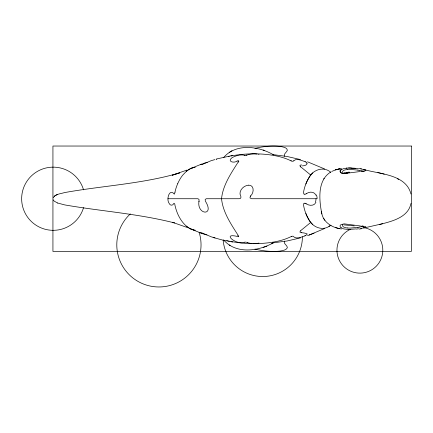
<?xml version="1.0" encoding="UTF-8"?>
<svg xmlns="http://www.w3.org/2000/svg" width="433" height="433" viewBox="0 0 433 433"><rect width="100%" height="100%" fill="white"/><g stroke="black" fill="none" stroke-linecap="round" stroke-linejoin="round"><path stroke-width="0.65" d="M194.071 230.037L193.334 229.858A33.13 22.045 -90 0 1 186.304 226.096C180.583 220.998 177.021 213.821 175.251 206.444C174.808 205.626 175.149 203.353 173.882 203.277C173.081 205.594 170.288 205.973 169.233 203.505C165.969 199.808 169.314 187.83 174.293 194.13A1.039 0.433 -76 0 0 174.494 193.87L175.008 192.155M410.96 203.445C408.227 217.669 391.4 221.458 379.573 224.483M199.028 201.21L199.028 199.461L197.984 198.736L167.934 198.731M284.373 241.094C283.306 243.909 287.382 245.17 287.36 247.763C285.969 250.371 282.435 250.566 279.842 251.108C271.502 251.925 263.031 251.021 254.902 249.099M198.926 201.534C196.912 214.898 214.725 216.343 205.556 201.426A3.951 3.155 84.4 0 1 205.345 201.091L205.161 199.461L206.287 198.736L239.119 198.731C241.993 198.909 240.791 195.613 240.006 194.114C239.687 189.454 244.19 185.438 248.634 185.151M340.186 170.651L340.04 171.674L340.787 172.735L344.029 173.611L360.516 171.484M315.928 202.233C314.51 205.994 309.454 206.016 306.613 203.938M330.709 172.042C317.183 180.377 319.132 199.981 321.741 213.388C323.543 222.676 332.733 227.969 341.523 228.976M238.567 161.552L238.718 160.805A0.828 0.395 -24.8 0 0 238.523 160.713L237.084 161.065M293.834 160.805L293.022 161.265A1.018 0.422 5.2 0 1 292.589 161.282L291.252 160.93M323.727 178.97L324.122 178.331M250.339 196.241L249.965 197.941L251.67 198.725L316.588 198.731M53.237 197.578C55.586 193.843 60.95 193.778 64.652 192.571C102.881 185.692 142.186 183.901 179.576 172.935L172.307 175.219L186.834 170.109M238.145 162.126C231.092 173.227 222.854 185.243 221.544 198.731C222.854 212.219 231.092 224.24 238.145 235.335M342.768 224.532C341.199 227.157 345.983 227.904 347.726 227.975M250.68 195.83C254.019 192.977 254.507 185.145 248.769 185.145M223.623 157.563C235.893 143.004 258.939 146.137 273.688 154.927M300.34 230.93L299.934 232.056A1.342 0.747 -8.8 0 0 300.166 232.267L301.687 232.51M330.877 172.421C323.554 165.617 312.09 170.061 308.464 178.526A35.138 23.377 -90 0 0 305.844 183.993A32.34 21.515 -90 0 0 303.549 192.149L303.771 193.773A1.104 1.066 -46.1 0 0 304.08 194.06L304.215 194.13M244.737 242.209C236.613 245.922 220.202 231.871 238.518 236.748A0.828 0.395 24.8 0 0 238.718 236.656L238.648 236.055M340.701 169.963L343.78 168.534L348.565 167.982M193.334 167.609A33.13 22.045 90 0 0 186.304 171.365L182.656 175.213A39.625 26.364 90 0 0 177.73 183.576M304.08 203.402A1.104 1.066 46.8 0 0 303.771 203.694L303.565 205.307A32.34 21.515 90 0 0 305.855 213.458A33.601 22.354 90 0 0 310.791 222.383L300.783 230.556A5.212 2.955 -7.6 0 0 300.372 230.941M361.956 171.344C369.035 170.948 364.483 169.319 360.7 168.978M365.804 170.662L365.815 170.256M340.906 169.785L341.485 169.395M330.303 225.469C322.915 231.763 312.02 227.087 308.464 218.936A35.138 23.377 90 0 1 305.844 213.469M55.64 195.337L54.26 196.279M223.623 239.898C235.774 254.366 258.544 251.313 273.272 242.805M271.691 243.828L273.688 242.534M231.991 150.716L229.16 152.503M306.613 193.529C309.454 191.446 314.51 191.467 315.928 195.229M305.85 235.46L307.127 234.221A7.09 1.938 -2.8 0 0 306.959 233.696M328.95 226.372L331.018 225.333M324.658 228.494L309.211 235M55.754 195.272L57.638 194.428M204.685 163.073L200.598 164.724L202.157 164.464A7.101 0.817 -26.5 0 0 203.072 164.123L211.347 160.6L215.001 159.588M304.913 235.898C301.238 237.111 295.809 239.649 293.022 236.196A1.018 0.422 -5.2 0 0 292.589 236.185L291.366 236.488M237.165 161.033C234.15 163.458 226.762 161.666 232.088 157.655C235.796 155.566 240.564 154.316 244.737 155.252M331.689 171.463L335.564 169.877L341.523 168.486M191.272 168.302L201.697 164.042M247.297 154.992L247.362 154.965A39.279 26.132 90 0 1 253.061 153.856A219.926 164.194 -90 0 1 267.242 154.521C275.388 155.431 283.566 157.147 290.965 160.795M307.522 235.655L314.093 233.181M263.123 247.465L266.928 246.128M246.842 155.155L244.932 155.371M361.869 226.551L358.962 227.168M204.912 163.008L205.864 162.759M216.332 159.014L232.732 155.436M300.442 237.896L286.976 241.002L272.844 242.87M382.588 223.715L363.731 228.007M254.902 148.367C263.486 146.381 272.476 145.347 281.244 146.576C283.382 147.171 287.182 147.523 287.355 150.327C286.614 152.448 283.463 153.818 284.373 156.367M216.803 159.49L216.392 159.582M228.413 156.508L229.241 156.335M360.7 228.483L364.813 227.628L365.939 226.957A4.85 0.812 -1.1 0 0 365.658 226.735L361.961 226.123M347.418 173.335C345.177 173.768 339.683 174.266 340.149 170.732A14.451 5.667 19.3 0 1 341.139 169.904M357.728 227.368L350.351 228.061A7.707 1.705 -4.1 0 1 347.715 227.98M363.844 171.127L364.267 171.067M349.247 172.188L343.764 172.61M358.562 228.808L356.31 229.084M347.726 169.487C345.962 169.731 342 169.953 342.492 172.529M346.119 168.139L347.017 168.058M343.764 224.857L354.232 225.902M215.001 237.879L211.347 236.867L203.045 233.322M350.194 229.485L350.768 229.474M253.061 153.834L251.47 153.856A219.542 163.907 90 0 0 230.908 155.999M252.959 243.627L253.061 243.627A219.926 164.194 90 0 0 267.242 242.94C275.388 242.031 283.566 240.315 290.965 236.667A4.617 1.792 -6.4 0 1 291.414 236.51M301.687 164.951L300.166 165.195A1.342 0.747 8.8 0 0 299.934 165.406L300.258 166.451M350.194 167.977L351.363 168.009M348.565 229.479L343.78 228.933L340.906 227.677M353.875 168.15L358.567 168.659M360.516 225.977L344.127 223.845L340.814 224.705L340.094 225.62L340.149 226.73A14.451 5.667 -19.3 0 0 341.139 227.563M272.844 154.592L286.976 156.465L300.442 159.571M357.728 170.093L350.351 169.4A7.707 1.705 4.1 0 0 347.715 169.487M232.732 242.031L222.751 240.099L213.139 237.495M358.962 170.299L361.869 170.911M363.731 169.455C379.562 174.228 406.046 174.169 410.96 194.016M228.413 240.954L229.241 241.127M226.757 240.596L227.585 240.775M384.228 174.163L377.814 172.507M339.889 228.711L335.564 227.59M205.864 234.702L201.984 233.533L190.682 228.905M364.808 169.833L365.517 170.088M246.924 242.339L244.975 242.079A2.717 0.557 8.5 0 0 244.851 242.144M263.123 149.997L264.217 150.381M57.573 203.007L64.652 204.896C101.16 211.255 138.441 213.707 174.402 222.908L172.307 222.248L186.834 227.357M307.522 161.807L324.658 168.973M305.747 203.467L305.492 203.369A1.954 1.9 61.8 0 0 304.053 203.331M304.913 161.563C301.622 160.67 296.621 157.899 293.899 160.648A4.552 1.629 -2.4 0 1 293.796 160.805M201.697 233.419L200.603 232.727L202.157 233.003A7.101 0.828 26.6 0 1 203.017 233.306M397.483 178.791L398.755 179.338M53.237 199.884L54.185 201.129L57.638 203.034M305.85 162.007L307.127 163.246M229.16 244.959L230.075 245.538M300.783 166.905L310.802 175.105A33.601 22.354 -90 0 0 305.866 184.009M323.727 218.492L324.896 220.375M321.264 211.613L321.876 213.924M363.682 227.585A22.927 22.927 0 0 1 380.087 261.029A22.927 22.927 0 0 1 343.158 265.889A22.927 22.927 0 0 1 350.351 229.344M199.12 232.272A42.125 42.125 0 0 1 177.265 282.765A42.125 42.125 0 0 1 124.109 268.568A42.125 42.125 0 0 1 130.333 213.902M302.402 236.835A39.695 39.695 0 0 1 264.406 276.492A39.695 39.695 0 0 1 223.157 240.228M83.542 207.629A31.582 31.582 0 0 1 34.916 224.462A31.582 31.582 0 0 1 34.916 173.005A31.582 31.582 0 0 1 83.542 189.833M195.321 230.237A33.617 22.364 -90 0 1 186.298 226.118M174.981 192.144A32.253 21.455 90 0 1 177.752 183.592M186.298 171.349A33.617 22.364 90 0 1 195.321 167.225M237.722 235.319A4.969 1.889 33.8 0 1 238.264 235.974M247.303 242.366A3.54 0.53 12.2 0 1 247.66 242.512M253.061 243.611A39.279 26.132 90 0 1 247.357 242.523M258.988 243.086A61.194 40.713 90 0 1 253.061 243.692M206.969 234.919A3.816 0.649 15.9 0 1 206.568 234.821M251.47 243.6A219.542 163.907 -90 0 1 230.908 241.462M199.066 201.258A4.368 2.149 86.3 0 1 198.958 201.589M238.848 161.498A5.364 2.43 -29.1 0 1 238.448 162.104M246.767 155.046A3.404 0.357 -14.6 0 1 246.372 155.171M244.91 155.377A2.82 0.59 -9.1 0 1 244.813 155.328M206.66 162.467A3.68 0.742 -16.3 0 1 207.266 162.326M253.061 153.769A61.194 40.713 -90 0 1 257.094 154.04M258.544 154.289A61.194 40.713 -90 0 1 258.988 154.375M312.843 224.575A27.734 18.451 90 0 1 310.802 222.356M305.736 203.488A5.678 5.45 54.2 0 1 306.591 203.965M305.72 235.465A7.264 1.494 -13.1 0 1 304.783 235.898M301.547 232.732A6.598 1.754 -0.1 0 1 306.461 233.75M315.993 198.731A6.576 3.902 90 0 1 315.522 201.865M316.306 194.882A6.576 4.99 -84.1 0 1 317.091 198.731M250.334 196.236A4.498 4.406 -80.1 0 1 250.588 195.916M306.624 193.546A5.678 5.505 -58.3 0 1 305.758 194.022M305.46 194.071A2.008 1.943 -56.3 0 1 304.199 194.173M310.802 175.105A27.734 18.451 -90 0 1 312.843 172.891M291.22 160.941A4.779 1.889 6 0 1 290.933 160.805M306.927 163.236A6.641 2.815 6.4 0 1 302.315 165.888M305.038 161.563A7.264 1.57 12.5 0 1 305.969 162.012M300.746 166.921A5.055 2.912 6.7 0 1 300.221 166.461M359.173 168.394A26.781 6.349 1.1 0 1 361.387 168.746M350.936 168.204A11.853 1.727 3.5 0 1 355.861 168.561M351.396 168.074A11.312 1.943 3.2 0 1 353.826 168.215M340.214 170.662A14.284 5.651 20.7 0 1 340.798 170.012M363.406 171.3A20.367 0.709 -4.6 0 1 361.82 171.463M361.831 170.921A7.117 1.586 3.3 0 1 362.302 171.062M362.681 170.954A5.261 1.656 -4.6 0 1 363.19 171.203M357.804 170.055A26.527 7.215 0.8 0 1 359.049 170.261M362.302 226.405A7.117 1.586 -3.3 0 1 361.831 226.546M363.13 226.297A5.261 1.656 4.6 0 1 362.681 226.508M359.049 227.206A26.527 7.215 -0.8 0 1 357.804 227.412M363.482 171.295A20.411 0.704 -4.6 0 1 361.891 171.457M361.382 228.721A26.765 6.349 -1.1 0 1 359.173 229.068M355.856 228.9A11.853 1.727 -3.5 0 1 350.93 229.257M350.232 229.447A9.223 1.813 -3.4 0 1 348.63 229.447M361.896 226.004A20.411 0.709 4.6 0 1 363.487 226.167M338.438 169.124L335.564 169.877L339.889 168.756L338.438 169.124M349.198 172.199L346.66 172.556L349.198 172.199M411.35 146.035L52.934 146.035L52.934 251.427L411.35 251.427L411.35 146.035M350.232 168.015A9.234 1.819 3.4 0 0 348.63 168.02A9.223 1.813 3.4 0 1 350.232 168.015"/></g></svg>
